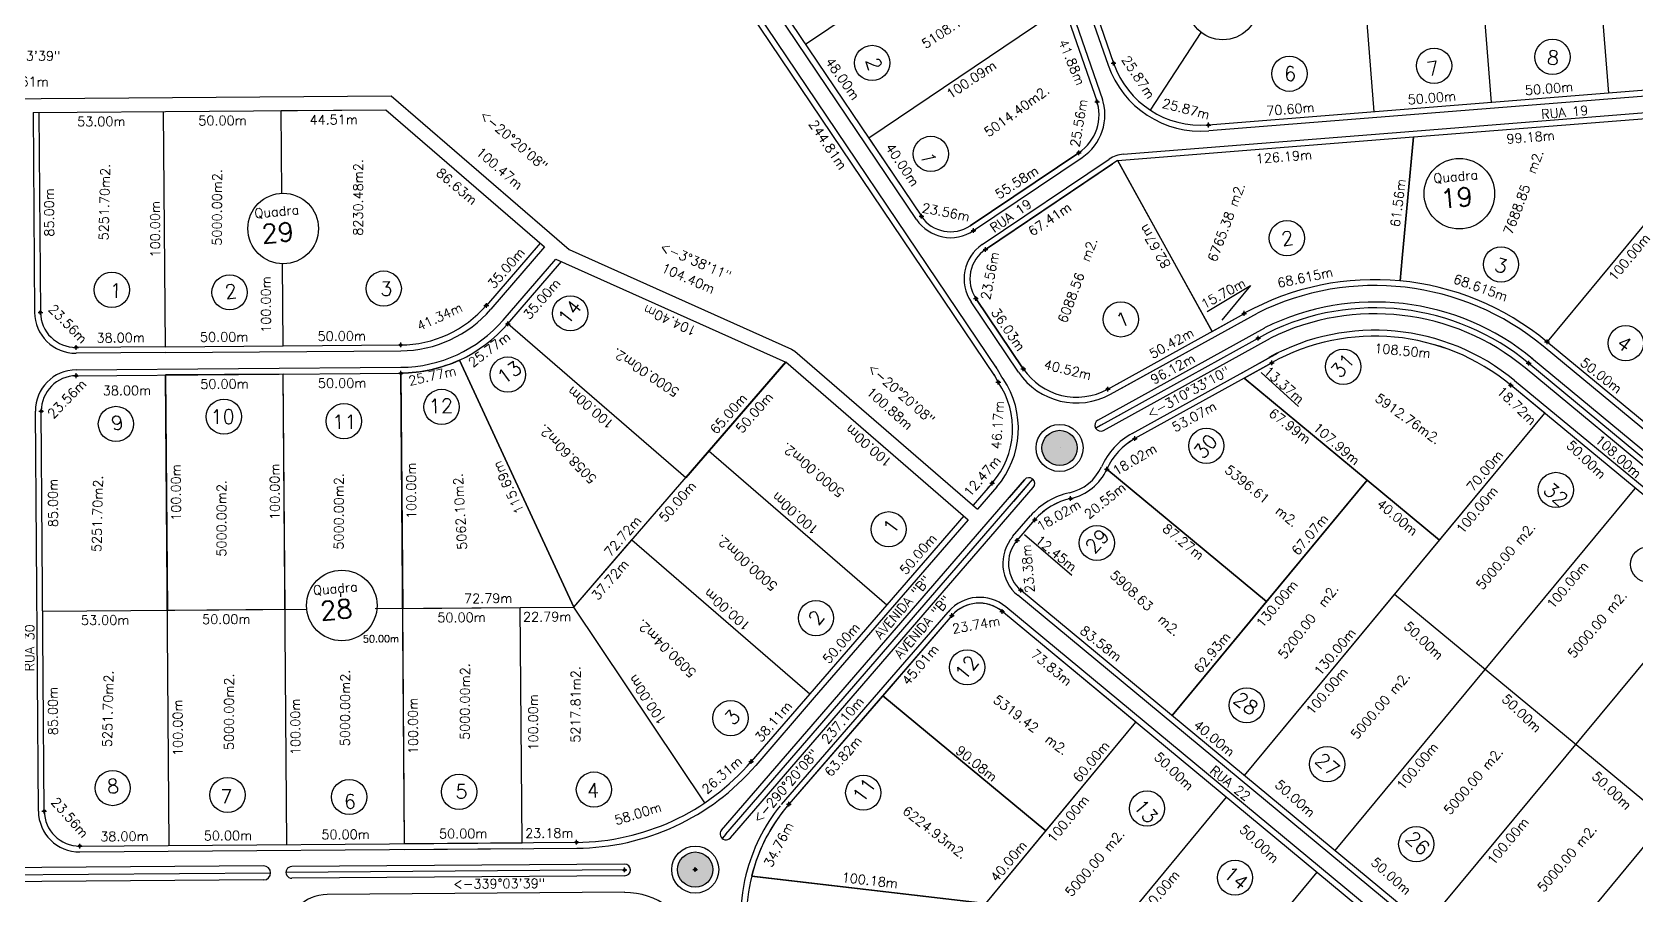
# Model space of a CAD drawing. Extents: x -23785941 to 8798891, y -8418521 to 21897894.
# Drawn here: x -24298 to -23616, y -2467 to -2100 of the extents above; entities that cross this region are included whole.
import ezdxf
from ezdxf.enums import TextEntityAlignment as Align

# ---------------------------------------------------------------- set-up
doc = ezdxf.new("R2010")
doc.units = 0
doc.header["$MEASUREMENT"] = 0
doc.header["$PDMODE"] = 34
doc.header["$PDSIZE"] = 1
doc.layers.get('0').update_dxf_attribs({"linetype": 'CONTINUOUS'})
for name, color, linetype in [('CALCADA', 3, 'CONTINUOUS'), ('LT', 6, 'CONTINUOUS'), ('REG60_100', 2, 'CONTINUOUS'), ('RUA', 1, 'CONTINUOUS'), ('VIEWPORT', 7, 'CONTINUOUS')]:
    doc.layers.add(name, color=color, linetype=linetype)
doc.styles.add('1_5MM', font='romans.shx', dxfattribs={"height": 6})
doc.styles.add('1MM', font='romans.shx', dxfattribs={"height": 4})
doc.styles.add('2MM', font='romans.shx', dxfattribs={"height": 8})

msp = doc.modelspace()

# ---------------------------------------------------------------- hatches: boundary and pattern name
msp.add_hatch(color=85).paths.add_polyline_path([(-23863.54, -2270.07, 1), (-23858.29, -2284.12, 1)])
at = {"layer": 'LT'}
msp.add_hatch(color=104, dxfattribs=at).paths.add_polyline_path([(-24013.18, -2463.38, 1), (-24018.43, -2449.33, 1)])

# ---------------------------------------------------------------- linework, layer by layer
for p, q in [((-23944.33, -1844.17), (-23844.97, -2129.89)), ((-23931.68, -1843.98), (-23837.96, -2113.49)), ((-24139.66, -1851.88), (-23919.69, -2178.56)), ((-23685.4, -2030.52), (-23677.46, -2130.2)), ((-23635.56, -2026.55), (-23627.62, -2126.23)), ((-23735.25, -2034.49), (-23727.3, -2134.17)), ((-23875.35, -2042.54), (-23968.88, -2105.52)), ((-23888.44, -2246.45), (-24023.49, -2045.9)), ((-23859.04, -2089.42), (-23942.07, -2145.33)), ((-23822.3, -2133.51), (-23800.72, -2100.44)), ((-23378.41, -2106.38), (-23797.68, -2139.78)), ((-24461.18, -2129.73), (-24145.04, -2127.33)), ((-24297.26, -2134.48), (-24147.25, -2133.34)), ((-24191.76, -2133.68), (-24147.25, -2133.34)), ((-24191.49, -2168.8), (-24191.76, -2133.68)), ((-24147.25, -2133.34), (-24079.82, -2191.63)), ((-24145.04, -2127.33), (-24077.79, -2185.46)), ((-23845.25, -2129.02), (-23845.25, -2129.02)), ((-24294.76, -2134.46), (-24294.11, -2219.47)), ((-24241, -2234.06), (-24241.76, -2134.06)), ((-23710.47, -2144.87), (-23611.61, -2137)), ((-23943.72, -2142.88), (-23919.69, -2178.56)), ((-23836.27, -2154.89), (-23710.47, -2144.87)), ((-23710.47, -2144.87), (-23715.3, -2196.37)), ((-23715.3, -2196.37), (-23710.47, -2144.87)), ((-23852.77, -2151.56), (-23898.89, -2182.62)), ((-23898.89, -2182.62), (-23852.77, -2151.56)), ((-23852.77, -2151.56), (-23852.77, -2151.57)), ((-23836.27, -2154.89), (-23892.43, -2192.71)), ((-23892.43, -2192.71), (-23838.44, -2156.36)), ((-23836.27, -2154.89), (-23796.11, -2227.54)), ((-23796.11, -2227.54), (-23836.1, -2155.19)), ((-23796.11, -2227.54), (-23836.1, -2155.19)), ((-23589.95, -2154.94), (-23653.75, -2231.94)), ((-24077.79, -2185.46), (-24069.37, -2192.73)), ((-24081.71, -2190), (-24104.6, -2216.48)), ((-24069.37, -2192.73), (-23974.91, -2235.07)), ((-24191, -2233.68), (-24191.26, -2198.79)), ((-24095.52, -2224.32), (-24072.63, -2197.84)), ((-24075.01, -2196.78), (-23977.36, -2240.54)), ((-23715.3, -2196.37), (-23716.2, -2206.04)), ((-23716.2, -2206.04), (-23715.3, -2196.37)), ((-23876.35, -2243.42), (-23896.49, -2213.52)), ((-23896.49, -2213.52), (-23876.35, -2243.42)), ((-23840.47, -2252.07), (-23782.37, -2219.95)), ((-23796.11, -2227.54), (-23782.37, -2219.95)), ((-23782.37, -2219.95), (-23782.42, -2219.85)), ((-23782.37, -2219.95), (-23782.42, -2219.85)), ((-24019.87, -2289.72), (-24095.52, -2224.32)), ((-24241, -2234.06), (-24279.01, -2234.35)), ((-24241, -2234.06), (-24141, -2233.3)), ((-23974.91, -2235.07), (-23973.42, -2235.98)), ((-23973.42, -2235.98), (-23895.82, -2303.06)), ((-23586.76, -2287.46), (-23653.8, -2231.9)), ((-24115.95, -2239.7), (-24067.36, -2344.75)), ((-24067.36, -2344.75), (-23977.34, -2240.52)), ((-23977.36, -2240.54), (-24019.87, -2289.72)), ((-23977.34, -2240.52), (-23899.74, -2307.6)), ((-23783.67, -2245.23), (-23771.97, -2238.76)), ((-23782.46, -2247.42), (-23770.76, -2240.95)), ((-23770.76, -2240.95), (-23782.46, -2247.42)), ((-23770.76, -2240.95), (-23770.83, -2240.88)), ((-23770.83, -2240.88), (-23770.76, -2240.95)), ((-24278.91, -2246.35), (-24140.91, -2245.3)), ((-24239.39, -2446.05), (-24240.91, -2246.06)), ((-24189.39, -2445.67), (-24190.91, -2245.68)), ((-24139.39, -2445.29), (-24140.91, -2245.3)), ((-23886.97, -2249.11), (-23888.78, -2245.85)), ((-23884.96, -2247.66), (-23885.46, -2246.92)), ((-23884.96, -2247.66), (-23885, -2247.59)), ((-23884.96, -2247.66), (-23884.96, -2247.66)), ((-23876.35, -2243.42), (-23876.35, -2243.42)), ((-23876.35, -2243.42), (-23876.35, -2243.42)), ((-23836.33, -2249.79), (-23835.88, -2249.54)), ((-23782.46, -2247.42), (-23828.9, -2273.1)), ((-23782.46, -2247.42), (-23828.9, -2273.1)), ((-23699.39, -2316.25), (-23782.46, -2247.42)), ((-23730.19, -2290.73), (-23782.46, -2247.42)), ((-23782.46, -2247.42), (-23730.19, -2290.73)), ((-23730.19, -2290.73), (-23782.46, -2247.42)), ((-23730.19, -2290.73), (-23782.46, -2247.42)), ((-23759.37, -2259.43), (-23775.21, -2245.04)), ((-23840.47, -2252.07), (-23840.47, -2252.07)), ((-23840.47, -2252.07), (-23840.47, -2252.07)), ((-23385.21, -2485.66), (-23669.14, -2250.41)), ((-23654.72, -2262.35), (-23669.14, -2250.41)), ((-24292.5, -2431.46), (-24293.79, -2261.46)), ((-23843.42, -2267.41), (-23834.66, -2262.58)), ((-23782.33, -2416.35), (-23654.72, -2262.35)), ((-23699.39, -2316.25), (-23654.72, -2262.35)), ((-23843.42, -2267.41), (-23845.6, -2268.62)), ((-24010.04, -2278.35), (-23934.39, -2343.74)), ((-23875.89, -2290.59), (-23882.43, -2298.15)), ((-23874, -2292.22), (-23872.36, -2290.33)), ((-23874, -2292.22), (-23872.36, -2290.33)), ((-23840.85, -2286.11), (-23772.96, -2342.36)), ((-23840.85, -2286.11), (-23772.96, -2342.36)), ((-23772.96, -2342.36), (-23840.85, -2286.11)), ((-23840.85, -2286.11), (-23772.96, -2342.36)), ((-23840.61, -2285.98), (-23840.61, -2285.98)), ((-23889.55, -2292), (-23897.71, -2301.42)), ((-23890.93, -2293.59), (-23891.37, -2294.1)), ((-23889.55, -2292), (-23889.61, -2291.94)), ((-23874, -2292.22), (-23880.54, -2299.79)), ((-23813.13, -2390.83), (-23730.19, -2290.73)), ((-23730.19, -2290.73), (-23813.13, -2390.83)), ((-23772.8, -2342.16), (-23730.19, -2290.73)), ((-23772.8, -2342.16), (-23730.19, -2290.73)), ((-23772.8, -2342.16), (-23730.19, -2290.73)), ((-23743.83, -2448.26), (-23616.22, -2294.26)), ((-23699.39, -2316.25), (-23730.19, -2290.73)), ((-23730.19, -2290.73), (-23699.39, -2316.25)), ((-23901.64, -2305.96), (-23967.1, -2381.59)), ((-23879.01, -2316.37), (-23871.42, -2307.6)), ((-24067.36, -2344.75), (-24042.71, -2316.2)), ((-24042.74, -2316.17), (-23967.08, -2381.57)), ((-23782.33, -2416.35), (-23699.39, -2316.25)), ((-23705.33, -2480.16), (-23577.72, -2326.16)), ((-23512.83, -2639.67), (-23877.16, -2337.78)), ((-24151.85, -2345.39), (-24090.15, -2344.92)), ((-24090.15, -2344.92), (-24067.36, -2344.75)), ((-24089.4, -2444.92), (-24090.15, -2344.92)), ((-24011.7, -2427.9), (-24067.36, -2344.75)), ((-23813.13, -2390.83), (-23772.8, -2342.16)), ((-23813.13, -2390.83), (-23772.8, -2342.16)), ((-23813.13, -2390.83), (-23772.8, -2342.16)), ((-23813.13, -2390.83), (-23772.96, -2342.36)), ((-23772.96, -2342.36), (-23772.8, -2342.16)), ((-23772.96, -2342.36), (-23772.8, -2342.16)), ((-23449.03, -2562.67), (-23718.53, -2339.35)), ((-24293.15, -2346.46), (-24180.96, -2345.61)), ((-24139.39, -2445.29), (-24140.15, -2345.3)), ((-23520.49, -2648.91), (-23885.61, -2346.36)), ((-23666.83, -2512.06), (-23539.22, -2358.06)), ((-23967.08, -2381.57), (-23991.98, -2410.42)), ((-23866.77, -2439.89), (-23935.98, -2382.54)), ((-23892.29, -2470.69), (-23828.49, -2393.69)), ((-23853.79, -2502.59), (-23789.99, -2425.59)), ((-24277.39, -2446.34), (-24089.4, -2444.92)), ((-24139.39, -2445.29), (-24066.22, -2444.74)), ((-24139.37, -2447.79), (-24066.2, -2447.24)), ((-24002.73, -2441.22), (-24004.37, -2443.11)), ((-23815.29, -2534.5), (-23751.49, -2457.5))]:
    msp.add_line(p, q)
at = {"color": 0}
msp.add_line((-23779.72, -2208.06), (-23792.02, -2222.7), dxfattribs=at)
at = {"color": 100}
for p, q in [((-23660.39, -2238.78), (-23583.18, -2302.76)), ((-23586.39, -2306.59), (-23663.05, -2243.07)), ((-24045.86, -2453.98), (-24187.29, -2455.05)), ((-24199.32, -2454.75), (-24490.82, -2456.96)), ((-24490.79, -2459.96), (-24196.3, -2457.73)), ((-24199.28, -2460.75), (-24490.77, -2462.96)), ((-24045.84, -2456.48), (-24189.77, -2457.57)), ((-24045.82, -2458.98), (-24187.26, -2460.05))]:
    msp.add_line(p, q, dxfattribs=at)
at = {"color": 5}
msp.add_line((-23860.67, -2276.96), (-23860.68, -2276.96), dxfattribs=at)
at = {"color": 1}
msp.add_line((-24166.49, -2340.34), (-24166.5, -2338.97), dxfattribs=at)
msp.add_lwpolyline([(-24115.95, -2239.7, -0.106704), (-24140.91, -2245.29), (-24140.15, -2345.3), (-24090.15, -2344.92), (-24067.36, -2344.75)], format="xyb", close=True)
msp.add_lwpolyline([(-24240.91, -2246.06), (-24240.15, -2346.06), (-24190.15, -2345.68), (-24190.91, -2245.68)], close=True)
msp.add_lwpolyline([(-24240.91, -2246.06), (-24240.15, -2346.06), (-24190.15, -2345.68), (-24190.91, -2245.68)], close=True)
at = {"color": 5}
for centre in [(-23791.56, -2088.57), (-23691, -2168.99), (-24190.96, -2183.79), (-24166.04, -2344.05)]:
    msp.add_circle(centre, 15, dxfattribs=at)
for centre in [(-23940.61, -2113.41), (-23651.41, -2110.83), (-23763.24, -2117.98), (-23701.76, -2114.6), (-23915.65, -2152.08), (-23764.3, -2187.9), (-23673.3, -2199.06), (-24148.23, -2209.34), (-24263.78, -2209.88), (-24213.73, -2210.93), (-24068.93, -2219.85), (-23834.89, -2222.42), (-23620.28, -2232.55), (-23740.38, -2242.57), (-24095.47, -2245.9), (-24216.15, -2263.77), (-24123.61, -2259.64), (-24262.03, -2266.88), (-24165.14, -2265.69), (-23860.92, -2277.09), (-23798.55, -2276.18), (-23649.97, -2294.94), (-23933.58, -2311.66), (-23845.08, -2317.49), (-23610.74, -2326.6), (-23964.48, -2349.41), (-23900.23, -2370.34), (-23781.41, -2386.5), (-24000.78, -2391.97), (-23747.19, -2411.55), (-24263.43, -2421.67), (-24214.6, -2424.62), (-24162.89, -2425.47), (-24116.18, -2423.29), (-24058.85, -2422.33), (-23944.37, -2423.64), (-23823.77, -2430.37), (-23709.31, -2445.53), (-24015.81, -2456.36), (-23786.37, -2459.77)]:
    msp.add_circle(centre, 7.5)
at = {"color": 0}
msp.add_arc((-23800.81, -2100.57), 39.33, 199.1748, 274.55612, dxfattribs=at)
for centre, radius, start, end in [((-23863.64, -2135.41), 19.47, 303.95425, 19.1748), ((-23907.26, -2170.19), 14.99, 213.95425, 303.95425), ((-23907.26, -2170.19), 14.99, 213.95425, 303.95425), ((-23884.06, -2205.14), 14.99, 123.95365, 213.95425), ((-23884.06, -2205.14), 14.99, 123.95365, 213.95425), ((-23726.95, -2320.17), 114.64, 50.35425, 118.94258), ((-24279.12, -2219.36), 14.99, 180.43452, 270.43452), ((-24141.37, -2184.69), 48.6, 270.43452, 319.1598), ((-24141.37, -2184.69), 60.6, 270.43452, 319.1598), ((-23726.97, -2320.2), 90.64, 50.35425, 118.94258), ((-23726.97, -2320.2), 90.64, 50.35828, 118.94258), ((-24278.79, -2261.35), 15, 90.43452, 180.43452), ((-23916.31, -2268.87), 35.37, 319.1597, 33.95425), ((-23853.69, -2228.16), 27.32, 213.95425, 298.94059), ((-23853.69, -2228.16), 27.32, 213.95425, 298.94059), ((-23815.31, -2297.58), 28, 118.94268, 155.81258), ((-23815.31, -2297.58), 28, 119.05468, 155.81258), ((-23815.31, -2297.58), 28, 119.05468, 155.81258), ((-23860.92, -2277.09), 22, 282.2898, 335.81258), ((-23860.92, -2277.09), 22, 282.2898, 335.81258), ((-23850.27, -2325.95), 28, 102.2898, 139.1597), ((-23850.27, -2325.95), 28, 102.2898, 139.0477), ((-23867.67, -2326.18), 14.99, 139.1598, 230.35425), ((-23867.67, -2326.18), 14.99, 139.1598, 230.35425), ((-24066.97, -2345.72), 99.04, 270.43452, 319.20869), ((-24277.5, -2431.34), 15, 180.43452, 270.4344), ((-23919.95, -2476.97), 74.08, 139.1598, 196.43452)]:
    msp.add_arc(centre, radius, start, end)
at = {"color": 100}
for centre, radius, start, end in [((-23726.95, -2320.17), 105.14, 50.35425, 116.46005), ((-23726.95, -2320.17), 102.64, 50.35425, 116.40622), ((-23726.95, -2320.17), 100.14, 50.35425, 116.28842), ((-24045.84, -2456.48), 2.5, 270.43452, 90.43452), ((-24199.3, -2457.75), 3, 89.91476, 90.43452), ((-24199.3, -2457.75), 3, 270.43452, 90.43452), ((-24199.3, -2457.75), 3, 270.43452, 270.95429), ((-24187.27, -2457.55), 2.5, 90.43452, 270.43452)]:
    msp.add_arc(centre, radius, start, end, dxfattribs=at)
for p in [(-23837.96, -2113.49), (-23797.68, -2139.78), (-24104.6, -2216.48), (-24095.52, -2224.32), (-24141, -2233.3), (-23661.54, -2241.08), (-24140.91, -2245.3), (-23877.39, -2337.58), (-23991.98, -2410.42), (-24292.5, -2431.46), (-24277.39, -2446.34), (-24066.22, -2444.74), (-24045.84, -2456.48), (-24015.81, -2456.36), (-24015.81, -2456.36)]:
    msp.add_point(p)
at = {"color": 0}
for p in [(-23782.42, -2219.85), (-23653.75, -2231.94), (-23770.76, -2240.95), (-23669.14, -2250.41)]:
    msp.add_point(p, dxfattribs=at)
at = {"color": 1}
for p in [(-23776.57, -2230.45), (-24015.78, -2456.25)]:
    msp.add_point(p, dxfattribs=at)
at = {"layer": 'CALCADA'}
for p, q in [((-23942.1, -1842.93), (-23842.67, -2128.87)), ((-23934.03, -1844.84), (-23840.32, -2114.31)), ((-23887.43, -2243.49), (-24151.71, -1851)), ((-23921.79, -2179.94), (-24141.71, -1853.32)), ((-23378.21, -2108.87), (-23797.48, -2142.27)), ((-24297.26, -2134.48), (-24296.61, -2219.49)), ((-23710.67, -2142.38), (-23611.81, -2134.5)), ((-23833.85, -2152.19), (-23710.67, -2142.38)), ((-23897.49, -2184.69), (-23851.37, -2153.64)), ((-23893.83, -2190.64), (-23839.84, -2154.28)), ((-24079.82, -2191.63), (-24102.71, -2218.11)), ((-24097.42, -2222.69), (-24075.01, -2196.78)), ((-23878.43, -2244.82), (-23898.57, -2214.91)), ((-23839.26, -2254.26), (-23776.82, -2219.73)), ((-23834.67, -2251.72), (-23781.16, -2222.13)), ((-23845.6, -2268.62), (-23772.46, -2228.18)), ((-23844.62, -2265.23), (-23773.67, -2225.99)), ((-24240.98, -2236.56), (-24140.98, -2235.8)), ((-23842.21, -2269.6), (-23771.25, -2230.36)), ((-23586.43, -2290.98), (-23655.4, -2233.83)), ((-24240.98, -2236.56), (-24278.99, -2236.85)), ((-24278.93, -2243.85), (-24140.93, -2242.8)), ((-23885.46, -2246.92), (-23888.01, -2242.48)), ((-23830.11, -2270.92), (-23768.05, -2236.6)), ((-23383.61, -2483.74), (-23667.54, -2248.48)), ((-24295, -2431.47), (-24296.29, -2261.48)), ((-24004.66, -2439.56), (-23875.89, -2290.59)), ((-24002.73, -2441.22), (-23872.36, -2290.33)), ((-24000.87, -2442.83), (-23872.1, -2293.86)), ((-23887.66, -2293.63), (-23895.82, -2303.06)), ((-23899.74, -2307.6), (-23965.21, -2383.23)), ((-23880.9, -2314.74), (-23873.31, -2305.96)), ((-23518.89, -2646.98), (-23883.79, -2344.62)), ((-23514.43, -2641.59), (-23878.75, -2339.7)), ((-23908.39, -2346.89), (-23979.23, -2428.61)), ((-23907.64, -2346.05), (-23908.36, -2346.86)), ((-23965.19, -2383.2), (-23990.09, -2412.05)), ((-24277.37, -2448.84), (-24089.38, -2447.42)), ((-24045.77, -2465.98), (-24172.23, -2466.94))]:
    msp.add_line(p, q, dxfattribs=at)
at = {"layer": 'CALCADA', "color": 100}
msp.add_line((-23661.54, -2241.08), (-23584.8, -2304.67), dxfattribs=at)
at = {"layer": 'CALCADA'}
for centre in [(-23860.92, -2277.09), (-24015.81, -2456.36)]:
    msp.add_circle(centre, 10, dxfattribs=at)
for centre, radius, start, end in [((-23800.81, -2100.57), 41.83, 199.1748, 274.55612), ((-23863.64, -2135.41), 21.97, 303.95425, 19.1748), ((-23832.86, -2164.65), 12.5, 94.5548, 123.95365), ((-23907.26, -2170.19), 17.49, 213.95425, 303.95425), ((-23884.06, -2205.14), 17.49, 123.95365, 213.95425), ((-23726.95, -2320.17), 112.14, 50.35425, 116.43447), ((-24279.12, -2219.36), 17.49, 180.43452, 270.43452), ((-24141.37, -2184.69), 51.1, 270.43452, 319.1598), ((-24141.37, -2184.69), 58.1, 270.43452, 319.1598), ((-23726.95, -2320.17), 93.14, 50.35425, 118.94258), ((-24278.79, -2261.35), 17.5, 90.43452, 180.43452), ((-23916.31, -2268.87), 37.87, 319.1597, 33.95425), ((-23853.69, -2228.16), 29.82, 213.95425, 298.94059), ((-23843.42, -2267.41), 2.5, 118.94258, 298.94258), ((-23815.31, -2297.58), 30.5, 118.94268, 155.81258), ((-23874, -2292.22), 2.5, 319.1598, 139.1598), ((-23860.92, -2277.09), 19.5, 282.2898, 335.81258), ((-23850.27, -2325.95), 30.5, 102.2898, 139.1597), ((-23867.59, -2326.24), 17.49, 139.1598, 230.35425), ((-23894.95, -2358.09), 17.49, 50.35425, 139.07852), ((-24066.97, -2345.72), 101.54, 270.43452, 319.20869), ((-24277.5, -2431.34), 17.5, 180.43452, 270.4344), ((-23919.91, -2477), 76.58, 141.37489, 166.04907), ((-24002.77, -2441.19), 2.5, 139.1598, 319.1598), ((-23919.91, -2477), 76.58, 166.04907, 196.43452), ((-24172.1, -2484.44), 17.5, 90.43452, 180.43063), ((-24045.57, -2496.48), 30.4, 16.42982, 90.43452)]:
    msp.add_arc(centre, radius, start, end, dxfattribs=at)
at = {"layer": 'REG60_100', "color": 0}
msp.add_line((-23798.26, -2219.1), (-23779.72, -2208.06), dxfattribs=at)
at = {"layer": 'VIEWPORT'}
for p, q in [((-23875.89, -2313.87), (-23855.75, -2331.17)), ((-23906.47, -2348.1), (-23975.99, -2428.53)), ((-23906.47, -2348.1), (-23936.13, -2382.42)), ((-23828.49, -2393.69), (-23885.61, -2346.36)), ((-23936.13, -2382.42), (-23975.99, -2428.53)), ((-23866.77, -2439.89), (-23936.13, -2382.42)), ((-23936.13, -2382.42), (-23866.77, -2439.89)), ((-23866.77, -2439.89), (-23936.13, -2382.42)), ((-23866.77, -2439.89), (-23935.98, -2382.54)), ((-23866.77, -2439.89), (-23828.49, -2393.69)), ((-23892.29, -2470.69), (-23866.77, -2439.89)), ((-23892.29, -2470.69), (-23866.77, -2439.89)), ((-23991.85, -2459.14), (-23892.29, -2470.69)), ((-23991.81, -2459.14), (-23892.29, -2470.69)), ((-23892.29, -2470.69), (-23991.81, -2459.14)), ((-23991.81, -2459.14), (-23892.29, -2470.69))]:
    msp.add_line(p, q, dxfattribs=at)
for centre, radius, start, end in [((-23895.11, -2358.38), 15.32, 50.35425, 139.1598), ((-23895.11, -2358.38), 15.32, 51.6619, 137.85215), ((-23919.95, -2476.97), 74.08, 139.1598, 166.0687)]:
    msp.add_arc(centre, radius, start, end, dxfattribs=at)
for p in [(-23844.97, -2129.89), (-23852.77, -2151.56), (-23919.69, -2178.56), (-23897.49, -2184.69), (-23892.43, -2192.71), (-23896.49, -2213.52), (-24294.11, -2219.47), (-24279.01, -2234.35), (-23876.35, -2243.42), (-24278.91, -2246.35), (-23886.97, -2249.11), (-23840.47, -2252.07), (-24293.79, -2261.46), (-23828.9, -2273.1), (-23840.85, -2286.11), (-23889.55, -2292), (-23856.23, -2298.59), (-23871.42, -2307.6), (-23879.01, -2316.37), (-23906.7, -2348.36), (-23885.33, -2346.58), (-23975.99, -2428.53)]:
    msp.add_point(p, dxfattribs=at)

# ---------------------------------------------------------------- texts
at = {"style": '1MM'}
for s, rotation, p in [('50.00m', 0.43452, (-24215.88, -2249.87)), ('100.00m', 90.43452, (-24236.53, -2296.03)), ('100.00m', 90.43452, (-24136.53, -2295.27))]:
    msp.add_text(s, height=4, rotation=rotation, dxfattribs=at).set_placement(p, align=Align.MIDDLE)
at = {"color": 1, "style": '1MM'}
for s, rotation, p in [('108.00m', 318.0032, (-23623.37, -2280.74)), ('<-290%%d20\'08"  237.10m', 49.1598, (-23967.78, -2409.7)), ('<-339%%d03\'39"', 0.43452, (-24099.13, -2462.3))]:
    msp.add_text(s, height=4, rotation=rotation, dxfattribs=at).set_placement(p, align=Align.MIDDLE)
at = {"char_height": 6, "attachment_point": 1, "style": '1_5MM'}
for s, insert, width, rotation in [('2', (-23937.78, -2110.4), 5.989, 287.97581), ('7', (-23705.33, -2113.17), 6.654, 9.54022), ('8', (-23653.47, -2107.94), 4.658, 355.12338), ('6', (-23765.71, -2115.11), 6.654, 3.06836), ('1', (-23914.28, -2150.67), 7.985, 283.21074), ('2', (-23767.11, -2185.4), 5.989, 8.92829), ('3', (-23675, -2195.99), 4.658, 345.20067), ('1', (-24264.66, -2207.15), 1.625, 358.54579), ('2', (-24216.12, -2207.8), 11.198, 6.58516), ('3', (-24149.94, -2206.53), 7.465, 2.85322), ('14', (-24074.7, -2221.39), 11.198, 51.14381), ('1', (-23837.63, -2220.63), 8.651, 22.56522), ('4', (-23621.18, -2228.8), 5.989, 323.09486), ('13', (-24100.7, -2245.52), 1.625, 35.64244), ('31', (-23746.28, -2243.94), 30, 48.43948), ('12', (-24129.15, -2256.34), 3.251, 1.76162), ('10', (-24221.85, -2260.81), 2.438, 0.24916), ('11', (-24170.06, -2263.02), 2.438, 0.24916), ('9', (-24264.48, -2263.81), 7.631, 9.4021), ('30', (-23804.48, -2278.4), 30, 49.82425), ('32', (-23651.83, -2291.19), 23, 318.26337), ('1', (-23936.5, -2310.71), 1.625, 54.12967), ('29', (-23850.62, -2318.51), 23, 48.22627), ('2', (-23968.29, -2349.34), 11.198, 51.60965), ('28', (-23783.98, -2380.21), 25, 322.81108), ('3', (-24003.99, -2391.38), 7.465, 47.0096), ('27', (-23748.96, -2406.08), 25, 319.28826), ('8', (-24266.17, -2418.12), 4.927, 5.66939), ('5', (-24117.72, -2420.13), 8.212, 0.07022), ('4', (-24061.95, -2419.75), 5.226, 1.97758), ('7', (-24217.7, -2422.25), 3.942, 359.42542), ('6', (-24165.22, -2424.45), 3.942, 1.67589)]:
    msp.add_mtext(s, dxfattribs=dict(at, insert=insert, width=width, rotation=rotation))
at = {"color": 1, "char_height": 4, "attachment_point": 1, "rotation": 5.03393, "style": '1MM'}
for insert in [(-23702.21, -2160.51), (-24203.33, -2175.4), (-24178.42, -2335.66)]:
    msp.add_mtext('Quadra', dxfattribs=dict(at, insert=insert))
at = {"color": 1, "char_height": 8, "width": 20.682, "attachment_point": 1, "rotation": 5.03393, "style": '2MM'}
for s, insert in [('19', (-23699.34, -2167.29)), ('29', (-24200.46, -2182.18)), ('28', (-24175.55, -2342.44))]:
    msp.add_mtext(s, dxfattribs=dict(at, insert=insert))
at = {"char_height": 6, "attachment_point": 1, "style": '1_5MM'}
for s, insert, rotation in [('12', (-23905.95, -2372.49), 51.04397), ('11', (-23949.49, -2424.83), 53.66973), ('13', (-23825.31, -2425.7), 310.04301), ('26', (-23710.33, -2439.34), 316.68126), ('14', (-23787.96, -2454.24), 320.07244)]:
    msp.add_mtext(s, dxfattribs=dict(at, insert=insert, rotation=rotation))
at = {"layer": 'REG60_100', "style": '1MM'}
for s, rotation, p in [('5108.16m2.', 33.43801, (-23903.61, -2099.51)), ('5014.40m2.', 36.10315, (-23877.25, -2136.43)), (' 7688.85  m2.', 69.09377, (-23661.25, -2170.75)), (' 5251.70m2.', 88.70145, (-24263.76, -2173.99)), ('5000.00m2.', 89.83523, (-24215.88, -2174.8)), ('8230.48m2.', 89.83523, (-24155.89, -2170.57)), ('6765.38 m2.', 69.49536, (-23787.06, -2182.24)), ('6088.56  m2.', 69.49536, (-23850.28, -2206.92)), ('5000.00m2.', 146.53215, (-24035.12, -2242.37)), ('5912.76m2.', 324.33627, (-23714.7, -2267.25)), ('5058.60m2.', 134.32061, (-24067.9, -2277.45)), ('5000.00m2.', 140.18574, (-23963.77, -2284.06)), (' 5251.70m2.', 88.70145, (-24266.78, -2306.52)), ('5000.00m2.', 89.83523, (-24164.11, -2304.04)), ('5062.10m2.', 93.47833, (-24112.59, -2303.94)), (' 5396.61  m2.', 321.07677, (-23778.13, -2299.08)), ('5000.00m2.', 89.83523, (-24213.97, -2307.01)), ('5000.00 m2.', 49.6515, (-23668.87, -2325.09)), ('5000.00m2.', 138.22731, (-23991.86, -2323.57)), ('5908.63  m2.', 317.3343, (-23826.68, -2345.42)), ('5200.00  m2.', 52.51273, (-23752.71, -2352.81)), ('5000.00 m2.', 49.6515, (-23629.97, -2354.12)), ('5090.04m2.', 136.02258, (-24025.91, -2360.07)), ('5000.00m2.', 89.83523, (-24161.44, -2387.63)), ('5000.00m2.', 89.83523, (-24110.5, -2384.92)), ('5217.81m2.', 89.83523, (-24063.45, -2386.14)), (' 5251.70m2.', 88.70145, (-24262.3, -2389.44)), ('5000.00m2.', 89.83523, (-24210.78, -2389.26)), ('5000.00 m2.', 49.6515, (-23722.12, -2388.57)), ('5319.42  m2.', 322.80959, (-23875.1, -2397.39)), ('5000.00 m2.', 49.6515, (-23682.64, -2420.71)), (' 6224.93m2.', 322.11599, (-23917.02, -2442.2)), ('5000.00 m2.', 49.6515, (-23642.85, -2453.54)), ('5000.00 m2.', 49.6515, (-23843.52, -2455.49))]:
    msp.add_text(s, height=4, rotation=rotation, dxfattribs=at).set_placement(p, align=Align.BOTTOM_CENTER)
for s, height, rotation, p in [('41.88m', 4, 292.71458, (-23855.73, -2113.11)), ('48.00m', 4, 305.3877, (-23953.15, -2120.03)), ('25.87m', 4, 303.65711, (-23827.42, -2119.44)), ('100.09m', 4, 33.95425, (-23898.46, -2120.45)), ('50.00m', 4, 4.5548, (-23702.7, -2128.2)), ('50.00m', 4, 4.5548, (-23652.86, -2124.23)), ('25.56m', 4, 80.3189, (-23852.8, -2138.96)), ('25.87m', 4, 345.3273, (-23807.16, -2132.96)), ('70.60m', 4, 4.5548, (-23762.81, -2132.99)), ('53.00m', 4, 0.43452, (-24268.23, -2138.26)), ('50.00m', 4, 0.43452, (-24216.73, -2137.87)), ('44.51m', 4, 0.43452, (-24169.48, -2137.51)), ('99.18m', 4, 4.5548, (-23660.73, -2144.92)), ('40.00m', 4, 303.95425, (-23927.72, -2156.72)), ('126.19m', 4, 4.5548, (-23765.58, -2153.27)), ('86.63m', 4, 319.82684, (-24117.13, -2165.88)), ('55.58m', 4, 33.09063, (-23879.19, -2164.17)), ('85.00m', 4, 90.43452, (-24290.43, -2176.94)), ('61.56m', 4, 82.82286, (-23717.1, -2172.93)), ('100.00m', 4, 90.43452, (-24245.38, -2184.09)), ('23.56m', 4, 348.95425, (-23909.24, -2176.83)), ('67.41m', 4, 33.95369, (-23865.11, -2179.81)), ('82.67m', 4, 120.57239, (-23820.46, -2191.4)), ('100.00m', 4, 50.31619, (-23618.8, -2195.98)), ('35.00m', 4, 49.15286, (-24096.18, -2200.62)), ('23.56m', 4, 78.95397, (-23890.54, -2203.88)), ('68.615m', 4, 11.78286, (-23756.57, -2204.59)), ('100.00m', 4, 90.43452, (-24198.31, -2216.12)), ('35.00m', 4, 49.15286, (-24081.05, -2213.7)), ('15.70m', 4, 28.94258, (-23791.35, -2211.39)), ('68.615m', 4, 340.49471, (-23681.97, -2208.95)), ('23.56m', 4, 314.40998, (-24282.42, -2224.32)), ('41.34m', 4, 24.79702, (-24124.48, -2221.25)), ('104.40m', 4, 155.85897, (-24026.64, -2222.84)), ('36.03m', 4, 304.78083, (-23882.75, -2226.74)), ('38.00m', 4, 0.43452, (-24260.03, -2230.2)), ('50.00m', 4, 0.43452, (-24216.03, -2229.87)), ('50.00m', 4, 0.43452, (-24166.03, -2229.49)), ('25.77m', 4, 36.97841, (-24103.34, -2235.21)), ('50.42m', 4, 28.94258, (-23813.35, -2232.51)), ('108.50m', 4, 354.65036, (-23715.17, -2235.73)), ('40.52m', 4, 346.4473, (-23857.47, -2243.86)), ('50.00m', 4, 322.04369, (-23630.73, -2246.26)), ('23.56m', 4, 45.28175, (-24282.88, -2256.15)), ('50.00m', 4, 0.43452, (-24215.88, -2249.87)), ('50.00m', 4, 0.43452, (-24165.88, -2249.49)), ('25.77m', 4, 12.64008, (-24127.56, -2246.41)), ('13.37m', 4, 318.57905, (-23765.5, -2250.27)), ('38.00m', 4, 0.43452, (-24257.35, -2252.64)), ('100.00m', 4, 139.17647, (-24060.3, -2260.03)), ('65.00m', 4, 49.1598, (-24001.64, -2262.51)), ('50.00m', 4, 49.1598, (-23990.67, -2262.05)), ('18.72m', 4, 316.13307, (-23666.58, -2259.09)), ('53.07m', 4, 28.94258, (-23803.75, -2263.76)), ('67.99m', 4, 322.80827, (-23763, -2267.73)), ('100.00m', 4, 139.17702, (-23942.14, -2276.25)), ('107.99m', 4, 319.1596, (-23743.16, -2275.35)), ('18.02m', 4, 30.66869, (-23829, -2282)), ('50.00m', 4, 316.44974, (-23637.02, -2282.05)), ('115.69m', 4, 114.82425, (-24095.29, -2293.9)), ('70.00m', 4, 50.35425, (-23680.13, -2286.75)), ('100.00m', 4, 90.43452, (-24236.53, -2296.03)), ('100.00m', 4, 90.43452, (-24194.53, -2295.7)), ('100.00m', 4, 90.43452, (-24136.53, -2295.27)), ('85.00m', 4, 90.43452, (-24288.8, -2300.47)), ('50.00m', 4, 49.1598, (-24023.37, -2299.88)), ('100.00m', 4, 139.14258, (-23973.35, -2304.96)), ('20.55m', 4, 39.05119, (-23841.7, -2299.5)), ('100.00m', 4, 50.35425, (-23683.55, -2303.41)), ('18.02m', 4, 30.66869, (-23861.29, -2305.71)), ('40.00m', 4, 320.35425, (-23717.34, -2306.57)), ('72.72m', 4, 49.20286, (-24046.63, -2314.6)), ('87.27m', 4, 321.11806, (-23808.32, -2316.97)), ('67.07m', 4, 50.35425, (-23754.57, -2313.89)), ('50.00m', 4, 49.1598, (-23921.06, -2322.21)), ('12.45m', 4, 320.84836, (-23862.34, -2321.88)), ('23.38m', 4, 94.75702, (-23874.38, -2328.44)), ('37.72m', 4, 49.18258, (-24052.01, -2333.09)), ('100.00m', 4, 50.35425, (-23645.05, -2335.31)), ('100.00m', 4, 139.14258, (-24002.3, -2345.86)), ('130.00m', 4, 50.35425, (-23768.58, -2343.34)), ('72.79m', 4, 0.43452, (-24103.79, -2341.02)), ('53.00m', 4, 0.43452, (-24266.62, -2350.26)), ('50.00m', 4, 0.43452, (-24215.12, -2349.87)), ('50.00m', 4, 0.43452, (-24115.13, -2349.11)), ('22.79m', 4, 0.43452, (-24078.73, -2348.83)), ('23.74m', 4, 9.94654, (-23896.42, -2352.26)), ('50.00m', 4, 316.44974, (-23706.13, -2358.99)), ('50.00m', 3, 0.43452, (-24149.38, -2358.2)), ('50.00m', 4, 49.1598, (-23953.76, -2360.04)), ('83.58m', 4, 321.7195, (-23843.33, -2360.27)), ('62.93m', 4, 50.35425, (-23796.13, -2364.04)), ('130.00m', 4, 50.35425, (-23743.94, -2363.75)), ('45.01m', 4, 49.40425, (-23920.13, -2369.22)), ('73.83m', 4, 320.35425, (-23864.37, -2370.42)), ('100.00m', 4, 50.35425, (-23747.35, -2380.41)), ('100.00m', 4, 123.79591, (-24036.21, -2384.1)), ('85.00m', 4, 90.43452, (-24288.83, -2388.93)), ('100.00m', 4, 90.43452, (-24235.77, -2396.03)), ('100.00m', 4, 90.43452, (-24185.77, -2395.65)), ('100.00m', 4, 90.43452, (-24135.77, -2395.27)), ('100.00m', 4, 90.43452, (-24084.69, -2393.74)), ('38.11m', 4, 49.20508, (-23982.57, -2393.39)), ('50.00m', 4, 316.44974, (-23664.48, -2389.89)), ('40.00m', 4, 320.35425, (-23795.18, -2400.52)), ('63.82m', 4, 49.02258, (-23952.95, -2408.17)), ('90.08m', 4, 321.43616, (-23896.23, -2411.26)), ('60.00m', 4, 50.35425, (-23847.52, -2410.39)), ('100.00m', 4, 50.35425, (-23708.85, -2412.31)), ('26.31m', 4, 41.55758, (-24004.49, -2416.17)), ('50.00m', 4, 316.44974, (-23812.29, -2414.54)), ('50.00m', 4, 318.37675, (-23760.81, -2426.05)), ('50.00m', 4, 316.44974, (-23626.18, -2422.73)), ('23.56m', 4, 311.56751, (-24281.61, -2434.17)), ('100.00m', 4, 50.35425, (-23857.31, -2434.75)), ('58.00m', 4, 17.16286, (-24040.14, -2432.5)), ('38.00m', 4, 0.43452, (-24258.42, -2442.2)), ('50.00m', 4, 0.43452, (-24214.42, -2441.86)), ('50.00m', 4, 0.43452, (-24164.42, -2441.38)), ('50.00m', 4, 0.43452, (-24114.42, -2441)), ('23.18m', 4, 0.43452, (-24077.83, -2440.83)), ('34.76m', 4, 62.60452, (-23980.33, -2445.69)), ('50.00m', 4, 316.44974, (-23776.01, -2445.36)), ('100.00m', 4, 50.35425, (-23670.35, -2444.21)), ('40.00m', 4, 50.35425, (-23882.61, -2452.74)), ('50.00m', 4, 318.37675, (-23719.96, -2459.12)), ('100.18m', 4, 353.3798, (-23941.58, -2460.94)), ('100.00m', 4, 50.35425, (-23818.81, -2466.65))]:
    msp.add_text(s, height=height, rotation=rotation, dxfattribs=at).set_placement(p, align=Align.MIDDLE)
at = {"layer": 'RUA', "style": '1MM'}
for s, rotation, p in [('<-339°03\'39"', 0.09333, (-24305.16, -2110.4)), ('316.61m', 0.09333, (-24302.6, -2121.36)), ('<-20%%d20\'08"', 319.15972, (-24092.88, -2146.34)), ('244.81m', 303.89333, (-23959.39, -2148.18)), ('100.47m', 319.15972, (-24098.93, -2158.22)), ('<-3%%d38\'11"', 336.45639, (-24015.55, -2197.68)), ('104.40m', 336.45639, (-24018.75, -2205.01)), ('<-20%%d20\'08"', 318.535, (-23928.18, -2254.01)), ('<-310%%d33\'10"', 29.02313, (-23806.21, -2253.41)), ('96.12m', 29.02313, (-23812.84, -2243.44)), ('100.88m', 318.535, (-23933.13, -2260.31)), ('46.17m', 86.55702, (-23887.27, -2267.34)), ('12.47m', 49.11897, (-23893.83, -2289.08))]:
    msp.add_text(s, height=4, rotation=rotation, dxfattribs=at).set_placement(p, align=Align.MIDDLE)
at = {"layer": 'RUA', "char_height": 4, "attachment_point": 1, "style": '1_5MM'}
for s, insert, width, rotation in [('RUA 19', (-23656.4, -2133.29), 808.839, 5.19743), ('RUA 19', (-23891.06, -2182.5), 808.839, 35.01969), ('\\Fromant.shx;AVENIDA "B"', (-23940.04, -2356.02), 1478.691, 49.21353), ('\\Fromant.shx;AVENIDA "B"', (-23931.55, -2364.42), 1478.691, 49.21353), ('RUA 30', (-24300.73, -2372.09), 808.839, 90), ('RUA 22', (-23794.96, -2411.82), 808.839, 321.23233)]:
    msp.add_mtext(s, dxfattribs=dict(at, insert=insert, width=width, rotation=rotation))
at = {"layer": 'VIEWPORT', "style": '1MM'}
msp.add_text('40.00m', height=4, rotation=50.35425, dxfattribs=at).set_placement((-23882.61, -2452.74), align=Align.MIDDLE)

doc.saveas('drawing.dxf')
